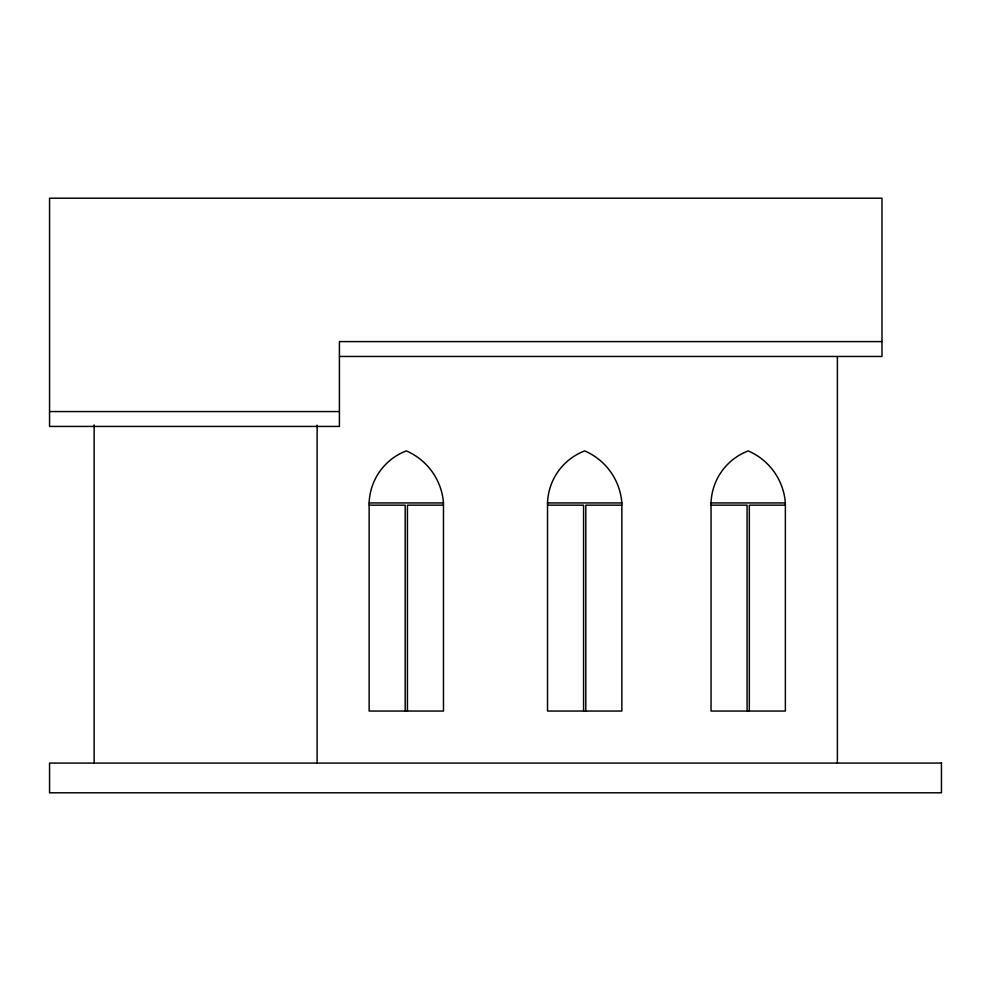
<?xml version="1.0" encoding="UTF-8"?>
<svg xmlns="http://www.w3.org/2000/svg" width="991" height="991" viewBox="0 0 991 991"><rect width="100%" height="100%" fill="white"/><g stroke="black" fill="none" stroke-linecap="round" stroke-linejoin="round"><path stroke-width="1.49" d="M881.99 341.598L339.418 341.598L339.418 426.427L49.55 426.427L49.55 198.2L881.99 198.2L881.99 356.463L339.418 356.463M49.55 411.562L339.418 411.562M369.147 502.933L443.473 502.933L443.473 711.043L369.147 711.043L369.147 502.933A57.713 57.713 0 0 1 406.31 450.905A61.752 61.752 0 0 1 443.473 502.933M547.528 502.933L621.852 502.933L621.852 711.043L547.528 711.043L547.528 502.933A57.713 57.713 0 0 1 584.69 450.905A61.752 61.752 0 0 1 621.852 502.933M711.043 502.933L785.368 502.933L785.368 711.043L711.043 711.043L711.043 502.933A57.713 57.713 0 0 1 748.205 450.905A61.752 61.752 0 0 1 785.368 502.933M369.147 505.162L405.195 505.162L405.195 711.043M443.473 505.162L407.425 505.162L407.425 711.043M547.528 505.162L583.575 505.162L583.575 711.043M621.852 505.162L585.805 505.162L585.805 711.043M711.043 505.162L747.09 505.162L747.09 711.043M785.368 505.162L749.32 505.162L749.32 711.043M837.395 356.698L837.395 763.07M317.12 425.151L317.12 763.07M94.145 424.966L94.145 763.07M941.45 763.07L49.55 763.07L49.55 792.8L941.45 792.8L941.45 763.07"/></g></svg>
